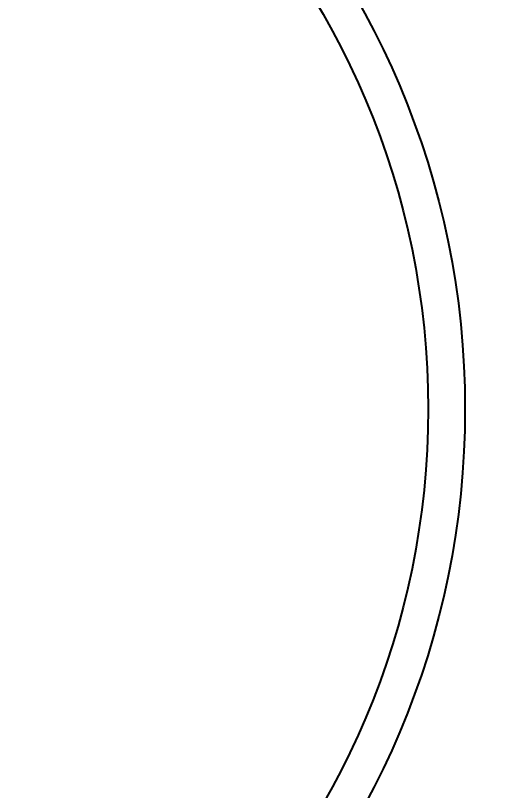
# Model space of a CAD drawing. Header units: millimetres. Extents: x 6750 to 121550, y -28210 to 66060.
# Drawn here: x 36162.1 to 36188.19, y 64460.86 to 64502.89 of the extents above; entities that cross this region are included whole.
import ezdxf

# ---------------------------------------------------------------- set-up
doc = ezdxf.new("R2010")
doc.units = ezdxf.units.MM
doc.styles.add('PM', font='arial.ttf', dxfattribs={"width": 0.6})
doc.dimstyles.new('MK-1.20 CK$0', dxfattribs={"dimscale": 25, "dimtxt": 2, "dimasz": 1, "dimexe": 0.5, "dimexo": 1, "dimgap": 0.5, "dimtad": 1, "dimrnd": 0.0001, "dimtxsty": 'PM', "dimcen": 0, "dimdle": 1, "dimclrd": 251, "dimclre": 251, "dimclrt": 256, "dimadec": 4, "dimazin": 2, "dimtfac": 0.333333, "dimtix": 1, "dimtmove": 2, "dimatfit": 3, "dimtvp": 1, "dimarcsym": 0})

# ---------------------------------------------------------------- blocks, each defined once
blk = doc.blocks.new('*D93')
at = {"color": 3, "lineweight": -2, "transparency": 16777216}
for p, q in [((36141.481, 64456.552), (36141.481, 64337.099)), ((36346.481, 64456.552), (36346.481, 64337.099)), ((36166.481, 64349.599), (36321.481, 64349.599))]:
    blk.add_line(p, q, dxfattribs=at)
at = {"color": 3, "transparency": 16777216}
for points in [[(36166.481, 64353.765), (36166.481, 64345.432), (36141.481, 64349.599)], [(36321.481, 64353.765), (36321.481, 64345.432), (36346.481, 64349.599)]]:
    blk.add_solid(points, dxfattribs=at)
at = {"layer": 'Defpoints', "color": 0, "transparency": 16777216}
for p in [(36141.481, 64481.552), (36346.481, 64481.552), (36346.481, 64349.599)]:
    blk.add_point(p, dxfattribs=at)
at = {"transparency": 16777216, "insert": (36243.981, 64387.627), "char_height": 50, "attachment_point": 5, "style": 'PM'}
blk.add_mtext('\\A1;205', dxfattribs=at)
blk = doc.blocks.new('*D127')
at = {"color": 3, "lineweight": -2, "transparency": 16777216}
for p, q in [((36646.525, 64646.552), (36751.245, 64646.552)), ((36738.745, 63356.552), (36738.745, 64621.552)), ((35936.421, 63331.552), (36751.245, 63331.552))]:
    blk.add_line(p, q, dxfattribs=at)
at = {"color": 3, "transparency": 16777216}
for points in [[(36734.579, 64621.552), (36742.912, 64621.552), (36738.745, 64646.552)], [(36734.579, 63356.552), (36742.912, 63356.552), (36738.745, 63331.552)]]:
    blk.add_solid(points, dxfattribs=at)
at = {"layer": 'Defpoints', "color": 0, "transparency": 16777216}
for p in [(36621.525, 64646.552), (36738.745, 64646.552), (35911.421, 63331.552)]:
    blk.add_point(p, dxfattribs=at)
at = {"transparency": 16777216, "insert": (36700.7, 63989.052), "char_height": 50, "attachment_point": 5, "rotation": 90, "style": 'PM'}
blk.add_mtext('1315', dxfattribs=at)

msp = doc.modelspace()

# ---------------------------------------------------------------- linework, layer by layer
at = {"color": 2}
for radius in [45, 43]:
    msp.add_circle((36141.481, 64481.552), radius, dxfattribs=at)

# ---------------------------------------------------------------- dimensions: what is measured, and where the dimension line sits
dim = msp.add_linear_dim(base=(36738.745, 64646.552), p1=(35911.421, 63331.552), p2=(36621.525, 64646.552), angle=90, dimstyle='MK-1.20 CK$0', override={"dimclrd": 3, "dimclre": 3})
dim.commit()
dim.dimension.update_dxf_attribs({"geometry": '*D127', "text_midpoint": (36700.7, 63989.052)})
dim = msp.add_linear_dim(base=(36346.481, 64349.599), p1=(36141.481, 64481.552), p2=(36346.481, 64481.552), dimstyle='MK-1.20 CK$0', override={"dimclrd": 3, "dimclre": 3})
dim.commit()
dim.dimension.update_dxf_attribs({"geometry": '*D93', "text_midpoint": (36243.981, 64387.627)})

doc.saveas('drawing.dxf')
